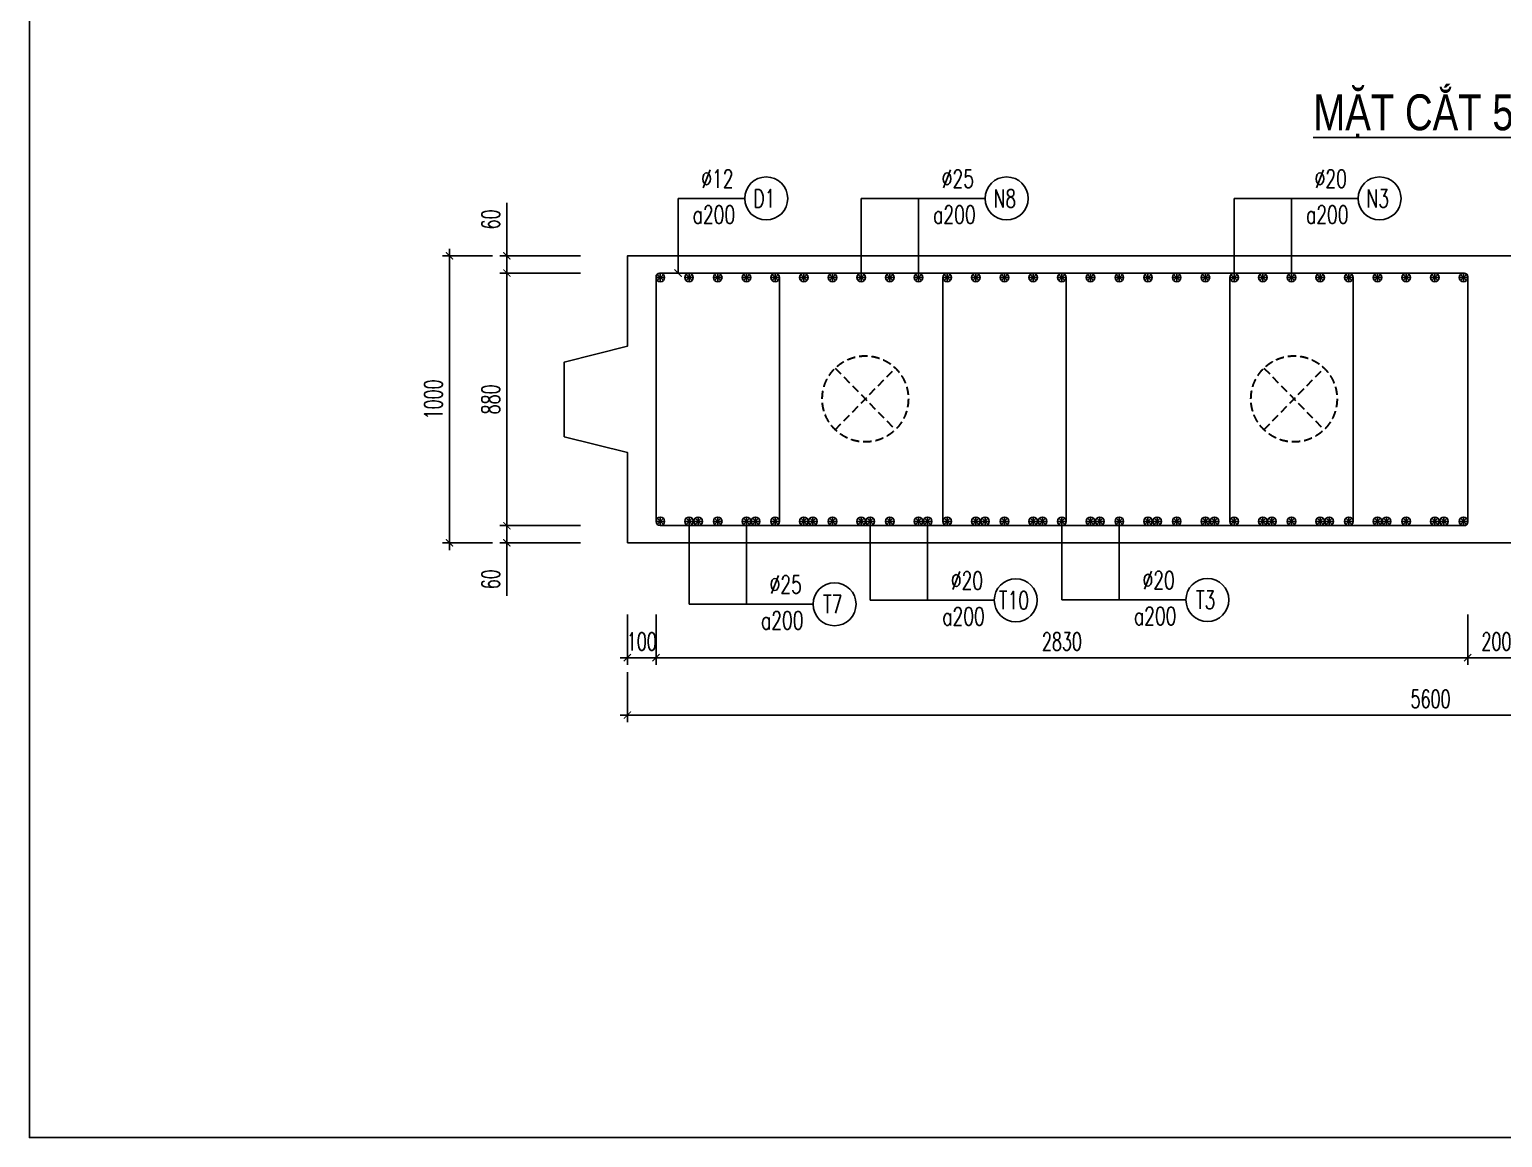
# Model space of a CAD drawing. Header units: millimetres. Extents: x -143483 to 1166745, y -1448440 to -1202244.
# Drawn here: x 167047 to 187587, y -1443081 to -1427637 of the extents above; entities that cross this region are included whole.
import ezdxf
from ezdxf.enums import TextEntityAlignment as Align

# ---------------------------------------------------------------- set-up
doc = ezdxf.new("R2010")
doc.units = ezdxf.units.MM
doc.header["$LTSCALE"] = 30
doc.header["$PDMODE"] = 3
doc.linetypes.add('DASHED', pattern=[19.05, 12.7, -6.35])
doc.layers.get('0').update_dxf_attribs({"lineweight": 9})
doc.layers.get('Defpoints').update_dxf_attribs({"lineweight": 9})
for name, color, linetype in [('ccu11-Cotthep', 9, 'Continuous'), ('ccu11-Dim', 8, 'Continuous'), ('ccu11-Text', 31, 'Continuous'), ('ccu11-Thay', 7, 'Continuous'), ('ccu11-Thep', 4, 'Continuous'), ('ccu11-Thep doc', 4, 'Continuous'), ('ccu11-Thepdai', 6, 'Continuous')]:
    doc.layers.add(name, color=color, linetype=linetype)
doc.layers.add('ccu11-Khuat', color=9, linetype='DASHED', lineweight=30)
doc.layers.add('Vicom_thep doc', color=1, linetype='Continuous', lineweight=35)
doc.styles.add('ccu11-dim', font='vnsimli.shx', dxfattribs={"width": 0.65, "bigfont": 'bigfont.shx'})
doc.styles.add('ccu11-VnAvH-B', font='VHAVANB.TTF')
doc.styles.add('ccu11-vnsimple', font='vnsimple.shx', dxfattribs={"bigfont": 'bigfont.shx'})
doc.styles.add('ccu11_simli', font='vnsimli.shx', dxfattribs={"width": 0.8})
doc.dimstyles.new('ccu11-100', dxfattribs={"dimscale": 100, "dimtxt": 2.5, "dimasz": 1, "dimexe": 1, "dimexo": 2, "dimgap": 1, "dimtad": 1, "dimdec": 0, "dimdsep": 46, "dimtxsty": 'ccu11-dim', "dimblk": 'ARCHTICK', "dimcen": -1, "dimdle": 1, "dimclrd": 256, "dimclre": 256, "dimclrt": 3, "dimadec": 0, "dimazin": 2, "dimtfac": 0.1, "dimtdec": 0, "dimtmove": 0, "dimatfit": 1, "dimldrblk": 'ARCHTICK', "dimfxl": 0, "dimtvp": 0.833333, "dimtolj": 1, "dimtzin": 12, "dimarcsym": 0})
doc.dimstyles.new('ccu11-100x4', dxfattribs={"dimscale": 100, "dimtxt": 2.5, "dimasz": 1, "dimexe": 1, "dimexo": 2, "dimgap": 1, "dimtad": 1, "dimdec": 0, "dimlfac": 0.25, "dimdsep": 46, "dimtxsty": 'ccu11-dim', "dimblk": 'ARCHTICK', "dimcen": -1, "dimdle": 1, "dimclrd": 256, "dimclre": 256, "dimclrt": 3, "dimadec": 0, "dimazin": 2, "dimtfac": 0.1, "dimtdec": 0, "dimtmove": 0, "dimatfit": 1, "dimldrblk": 'ARCHTICK', "dimfxl": 0, "dimtvp": 0.833333, "dimtolj": 1, "dimtzin": 12, "dimarcsym": 0})

# ---------------------------------------------------------------- blocks, each defined once
blk = doc.blocks.new('MCT')
at = {"ltscale": 0.005}
for p, q in [((-0.49, 0), (0.49, 0)), ((0.35, -0.35), (-0.35, 0.35)), ((-0.35, -0.35), (0.35, 0.35)), ((0, -0.49), (0, 0.49))]:
    blk.add_line(p, q, dxfattribs=at)
blk.add_circle((0, 0), 0.492, dxfattribs=at)
blk = doc.blocks.new('*U3778')
at = {"layer": 'ccu11-Thep doc', "xscale": -121.9200000001001, "yscale": 121.9200000001001, "zscale": 121.92, "rotation": 270}
blk.add_blockref('MCT', (0, 0), dxfattribs=at)
blk = doc.blocks.new('*U3779')
at = {"layer": 'ccu11-Thep doc', "color": 0, "linetype": 'ByBlock', "lineweight": -2, "transparency": 16777216}
for p in [(0, 0), (800, 0), (1600, 0), (2400, 0), (3200, 0), (4000, 0), (4800, 0), (5600, 0), (6400, 0), (7200, 0), (8000, 0), (8800, 0), (9600, 0), (10400, 0), (11200, 0)]:
    blk.add_blockref('*U3778', p, dxfattribs=at)
blk = doc.blocks.new('*U3780')
at = {"layer": 'ccu11-Thep doc', "xscale": -121.9200000001001, "yscale": 121.9200000001001, "zscale": 121.92, "rotation": 270}
blk.add_blockref('MCT', (0, 0), dxfattribs=at)
blk = doc.blocks.new('*U3781')
at = {"layer": 'ccu11-Thep doc', "color": 0, "linetype": 'ByBlock', "lineweight": -2, "transparency": 16777216}
for p in [(0, 0), (800, 0), (1600, 0), (2400, 0), (3200, 0), (4000, 0), (4800, 0), (5600, 0), (6400, 0), (7200, 0), (8000, 0), (8800, 0), (9600, 0), (10400, 0), (11200, 0)]:
    blk.add_blockref('*U3780', p, dxfattribs=at)
blk = doc.blocks.new('_ARCHTICK')
at = {"color": 0, "linetype": 'ByBlock', "const_width": 0.15}
blk.add_lwpolyline([(-0.5, -0.5), (0.5, 0.5)], dxfattribs=at)
blk = doc.blocks.new('*D3886')
at = {"layer": 'ccu11-Dim', "linetype": 'ByBlock', "lineweight": -2, "ltscale": 30, "transparency": 16777216}
for p, q in [((173704, -1430793), (173704, -1430053)), ((174732, -1430793), (173604, -1430793)), ((173704, -1431033), (173704, -1430793)), ((174732, -1431033), (173604, -1431033)), ((173704, -1431033), (173704, -1431133))]:
    blk.add_line(p, q, dxfattribs=at)
at = {"layer": 'Defpoints', "color": 0, "linetype": 'ByBlock', "ltscale": 30, "transparency": 16777216}
for p in [(174932, -1430793), (173704, -1431033), (174932, -1431033)]:
    blk.add_point(p, dxfattribs=at)
at = {"layer": 'ccu11-Dim', "linetype": 'ByBlock', "lineweight": -2, "ltscale": 30, "transparency": 16777216, "xscale": 100, "yscale": 100, "zscale": 100}
for p, rotation in [((173704, -1430793), 270), ((173704, -1431033), 90)]:
    blk.add_blockref('_ARCHTICK', p, dxfattribs=dict(at, rotation=rotation))
at = {"layer": 'ccu11-Dim', "color": 3, "linetype": 'ByBlock', "ltscale": 30, "transparency": 16777216, "insert": (173479, -1430285), "char_height": 250, "attachment_point": 5, "rotation": 90, "style": 'ccu11-dim'}
blk.add_mtext('\\A1;60', dxfattribs=at)
blk = doc.blocks.new('*D3887')
at = {"layer": 'ccu11-Dim', "linetype": 'ByBlock', "lineweight": -2, "ltscale": 30, "transparency": 16777216}
for p, q in [((174732, -1431033), (173604, -1431033)), ((173704, -1430933), (173704, -1434653)), ((174732, -1434553), (173604, -1434553))]:
    blk.add_line(p, q, dxfattribs=at)
at = {"layer": 'Defpoints', "color": 0, "linetype": 'ByBlock', "ltscale": 30, "transparency": 16777216}
for p in [(174932, -1431033), (173704, -1434553), (174932, -1434553)]:
    blk.add_point(p, dxfattribs=at)
at = {"layer": 'ccu11-Dim', "linetype": 'ByBlock', "lineweight": -2, "ltscale": 30, "transparency": 16777216, "xscale": 100, "yscale": 100, "zscale": 100}
for p, rotation in [((173704, -1431033), 90), ((173704, -1434553), 270)]:
    blk.add_blockref('_ARCHTICK', p, dxfattribs=dict(at, rotation=rotation))
at = {"layer": 'ccu11-Dim', "color": 3, "linetype": 'ByBlock', "ltscale": 30, "transparency": 16777216, "insert": (173479, -1432793), "char_height": 250, "attachment_point": 5, "rotation": 90, "style": 'ccu11-dim'}
blk.add_mtext('\\A1;880', dxfattribs=at)
blk = doc.blocks.new('*D3888')
at = {"layer": 'ccu11-Dim', "linetype": 'ByBlock', "lineweight": -2, "ltscale": 30, "transparency": 16777216}
for p, q in [((174732, -1434553), (173604, -1434553)), ((173704, -1434553), (173704, -1434453)), ((173704, -1434553), (173704, -1434793)), ((174732, -1434793), (173604, -1434793)), ((173704, -1434793), (173704, -1435532))]:
    blk.add_line(p, q, dxfattribs=at)
at = {"layer": 'Defpoints', "color": 0, "linetype": 'ByBlock', "ltscale": 30, "transparency": 16777216}
for p in [(173704, -1434553), (174932, -1434553), (174932, -1434793)]:
    blk.add_point(p, dxfattribs=at)
at = {"layer": 'ccu11-Dim', "linetype": 'ByBlock', "lineweight": -2, "ltscale": 30, "transparency": 16777216, "xscale": 100, "yscale": 100, "zscale": 100}
for p, rotation in [((173704, -1434553), 270), ((173704, -1434793), 90)]:
    blk.add_blockref('_ARCHTICK', p, dxfattribs=dict(at, rotation=rotation))
at = {"layer": 'ccu11-Dim', "color": 3, "linetype": 'ByBlock', "ltscale": 30, "transparency": 16777216, "insert": (173479, -1435301), "char_height": 250, "attachment_point": 5, "rotation": 90, "style": 'ccu11-dim'}
blk.add_mtext('\\A1;60', dxfattribs=at)
blk = doc.blocks.new('*D3889')
at = {"layer": 'ccu11-Dim', "linetype": 'ByBlock', "lineweight": -2, "ltscale": 30, "transparency": 16777216}
for p, q in [((173504, -1430793), (172804, -1430793)), ((172904, -1430693), (172904, -1434893)), ((173504, -1434793), (172804, -1434793))]:
    blk.add_line(p, q, dxfattribs=at)
at = {"layer": 'Defpoints', "color": 0, "linetype": 'ByBlock', "ltscale": 30, "transparency": 16777216}
for p in [(173704, -1430793), (172904, -1434793), (173704, -1434793)]:
    blk.add_point(p, dxfattribs=at)
at = {"layer": 'ccu11-Dim', "linetype": 'ByBlock', "lineweight": -2, "ltscale": 30, "transparency": 16777216, "xscale": 100, "yscale": 100, "zscale": 100}
for p, rotation in [((172904, -1430793), 90), ((172904, -1434793), 270)]:
    blk.add_blockref('_ARCHTICK', p, dxfattribs=dict(at, rotation=rotation))
at = {"layer": 'ccu11-Dim', "color": 3, "linetype": 'ByBlock', "ltscale": 30, "transparency": 16777216, "insert": (172679, -1432793), "char_height": 250, "attachment_point": 5, "rotation": 90, "style": 'ccu11-dim'}
blk.add_mtext('\\A1;1000', dxfattribs=at)
blk = doc.blocks.new('*D3891')
at = {"layer": 'ccu11-Dim', "linetype": 'ByBlock', "lineweight": -2, "ltscale": 30, "transparency": 16777216}
for p, q in [((175384, -1436593), (175384, -1437293)), ((197784, -1436593), (197784, -1437293)), ((175284, -1437193), (197884, -1437193))]:
    blk.add_line(p, q, dxfattribs=at)
at = {"layer": 'Defpoints', "color": 0, "linetype": 'ByBlock', "ltscale": 30, "transparency": 16777216}
for p in [(175384, -1436393), (197784, -1436393), (197784, -1437193)]:
    blk.add_point(p, dxfattribs=at)
at = {"layer": 'ccu11-Dim', "linetype": 'ByBlock', "lineweight": -2, "ltscale": 30, "transparency": 16777216, "xscale": 100, "yscale": 100, "zscale": 100, "rotation": 180}
blk.add_blockref('_ARCHTICK', (175384, -1437193), dxfattribs=at)
at = {"layer": 'ccu11-Dim', "linetype": 'ByBlock', "lineweight": -2, "ltscale": 30, "transparency": 16777216, "xscale": 100, "yscale": 100, "zscale": 100}
blk.add_blockref('_ARCHTICK', (197784, -1437193), dxfattribs=at)
at = {"layer": 'ccu11-Dim', "color": 3, "linetype": 'ByBlock', "ltscale": 30, "transparency": 16777216, "insert": (186584, -1436968), "char_height": 250, "attachment_point": 5, "style": 'ccu11-dim'}
blk.add_mtext('\\A1;5600', dxfattribs=at)
blk = doc.blocks.new('*D3893')
at = {"layer": 'ccu11-Dim', "linetype": 'ByBlock', "lineweight": -2, "ltscale": 30, "transparency": 16777216}
for p, q in [((187102, -1435793), (187102, -1436493)), ((187902, -1435793), (187902, -1436493)), ((187002, -1436393), (188002, -1436393))]:
    blk.add_line(p, q, dxfattribs=at)
at = {"layer": 'Defpoints', "color": 0, "linetype": 'ByBlock', "ltscale": 30, "transparency": 16777216}
for p in [(187102, -1435593), (187902, -1435593), (187902, -1436393)]:
    blk.add_point(p, dxfattribs=at)
at = {"layer": 'ccu11-Dim', "linetype": 'ByBlock', "lineweight": -2, "ltscale": 30, "transparency": 16777216, "xscale": 100, "yscale": 100, "zscale": 100, "rotation": 180}
blk.add_blockref('_ARCHTICK', (187102, -1436393), dxfattribs=at)
at = {"layer": 'ccu11-Dim', "linetype": 'ByBlock', "lineweight": -2, "ltscale": 30, "transparency": 16777216, "xscale": 100, "yscale": 100, "zscale": 100}
blk.add_blockref('_ARCHTICK', (187902, -1436393), dxfattribs=at)
at = {"layer": 'ccu11-Dim', "color": 3, "linetype": 'ByBlock', "ltscale": 30, "transparency": 16777216, "insert": (187502, -1436168), "char_height": 250, "attachment_point": 5, "style": 'ccu11-dim'}
blk.add_mtext('\\A1;200', dxfattribs=at)
blk = doc.blocks.new('*D3895')
at = {"layer": 'ccu11-Dim', "linetype": 'ByBlock', "lineweight": -2, "ltscale": 30, "transparency": 16777216}
for p, q in [((175784, -1435793), (175784, -1436493)), ((187102, -1435793), (187102, -1436493)), ((175684, -1436393), (187202, -1436393))]:
    blk.add_line(p, q, dxfattribs=at)
at = {"layer": 'Defpoints', "color": 0, "linetype": 'ByBlock', "ltscale": 30, "transparency": 16777216}
for p in [(175784, -1435593), (187102, -1435593), (187102, -1436393)]:
    blk.add_point(p, dxfattribs=at)
at = {"layer": 'ccu11-Dim', "linetype": 'ByBlock', "lineweight": -2, "ltscale": 30, "transparency": 16777216, "xscale": 100, "yscale": 100, "zscale": 100, "rotation": 180}
blk.add_blockref('_ARCHTICK', (175784, -1436393), dxfattribs=at)
at = {"layer": 'ccu11-Dim', "linetype": 'ByBlock', "lineweight": -2, "ltscale": 30, "transparency": 16777216, "xscale": 100, "yscale": 100, "zscale": 100}
blk.add_blockref('_ARCHTICK', (187102, -1436393), dxfattribs=at)
at = {"layer": 'ccu11-Dim', "color": 3, "linetype": 'ByBlock', "ltscale": 30, "transparency": 16777216, "insert": (181443, -1436168), "char_height": 250, "attachment_point": 5, "style": 'ccu11-dim'}
blk.add_mtext('\\A1;2830', dxfattribs=at)
blk = doc.blocks.new('*D3896')
at = {"layer": 'ccu11-Dim', "linetype": 'ByBlock', "lineweight": -2, "ltscale": 30, "transparency": 16777216}
for p, q in [((175384, -1435793), (175384, -1436493)), ((175784, -1435793), (175784, -1436493)), ((175384, -1436393), (175284, -1436393)), ((175784, -1436393), (175384, -1436393)), ((175784, -1436393), (175884, -1436393))]:
    blk.add_line(p, q, dxfattribs=at)
at = {"layer": 'Defpoints', "color": 0, "linetype": 'ByBlock', "ltscale": 30, "transparency": 16777216}
for p in [(175384, -1435593), (175784, -1435593), (175384, -1436393)]:
    blk.add_point(p, dxfattribs=at)
at = {"layer": 'ccu11-Dim', "linetype": 'ByBlock', "lineweight": -2, "ltscale": 30, "transparency": 16777216, "xscale": 100, "yscale": 100, "zscale": 100}
blk.add_blockref('_ARCHTICK', (175384, -1436393), dxfattribs=at)
at = {"layer": 'ccu11-Dim', "linetype": 'ByBlock', "lineweight": -2, "ltscale": 30, "transparency": 16777216, "xscale": 100, "yscale": 100, "zscale": 100, "rotation": 180}
blk.add_blockref('_ARCHTICK', (175784, -1436393), dxfattribs=at)
at = {"layer": 'ccu11-Dim', "color": 3, "linetype": 'ByBlock', "ltscale": 30, "transparency": 16777216, "insert": (175584, -1436168), "char_height": 250, "attachment_point": 5, "style": 'ccu11-dim'}
blk.add_mtext('\\A1;100', dxfattribs=at)
blk = doc.blocks.new('SHD')
at = {"layer": 'ccu11-Cotthep'}
blk.add_circle((300, 0), 300, dxfattribs=at)
at = {"layer": 'ccu11-Cotthep', "color": 31, "style": 'ccu11_simli', "width": 0.8}
blk.add_attdef('DK', text='', height=250, dxfattribs=at).set_placement((-101, 65), align=Align.BOTTOM_RIGHT)
blk.add_attdef('KH', text='', height=250, dxfattribs=at).set_placement((300, 0), align=Align.MIDDLE)
blk.add_attdef('KC', text='', height=250, dxfattribs=at).set_placement((-101, -142), align=Align.TOP_RIGHT)
blk = doc.blocks.new('ccu11_block_thep')
at = {"layer": 'ccu11-Thep', "color": 3}
for p, q in [((-0.4, 0), (0.4, 0)), ((-0.28, 0.28), (0.28, -0.28)), ((0.28, 0.28), (-0.28, -0.28)), ((0, 0.4), (0, -0.4))]:
    blk.add_line(p, q, dxfattribs=at)
at = {"layer": 'ccu11-Thep', "color": 1, "const_width": 0.0667}
blk.add_lwpolyline([(-0.4, 0, 1), (0.4, 0, 1), (-0.4, 0, 1)], format="xyb", dxfattribs=at)
at = {"layer": 'ccu11-Thep', "color": 1}
blk.add_circle((0, 0), 0.4, dxfattribs=at)
blk = doc.blocks.new('*U3786')
at = {"layer": 'Vicom_thep doc', "xscale": -150, "yscale": 150, "zscale": 150, "rotation": 180}
blk.add_blockref('ccu11_block_thep', (0, 0), dxfattribs=at)
blk = doc.blocks.new('*U3787')
at = {"layer": 'ccu11-Thep doc', "color": 0, "linetype": 'ByBlock', "lineweight": -2, "transparency": 16777216}
for p in [(0, 0), (800, 0), (1600, 0), (2400, 0), (3200, 0), (4000, 0), (4800, 0), (5600, 0), (6400, 0), (7200, 0), (8000, 0), (8800, 0), (9600, 0), (10400, 0)]:
    blk.add_blockref('*U3786', p, dxfattribs=at)
blk = doc.blocks.new('*U3790')
at = {"layer": 'Vicom_thep doc', "xscale": -150, "yscale": 150, "zscale": 150, "rotation": 180}
blk.add_blockref('ccu11_block_thep', (0, 0), dxfattribs=at)
blk = doc.blocks.new('*U3791')
at = {"layer": 'ccu11-Thep doc', "color": 0, "linetype": 'ByBlock', "lineweight": -2, "transparency": 16777216}
for p in [(0, 0), (800, 0), (1600, 0), (2400, 0), (3200, 0), (4000, 0), (4800, 0), (5600, 0), (6400, 0), (7200, 0), (8000, 0), (8800, 0), (9600, 0), (10400, 0)]:
    blk.add_blockref('*U3790', p, dxfattribs=at)
blk = doc.blocks.new('*U3959')
at = {"layer": 'Vicom_thep doc', "xscale": -150, "yscale": 150, "zscale": 150, "rotation": 180}
blk.add_blockref('ccu11_block_thep', (0, 0), dxfattribs=at)
blk = doc.blocks.new('*U3960')
at = {"layer": 'ccu11-Thep doc', "color": 0, "linetype": 'ByBlock', "lineweight": -2, "transparency": 16777216}
for p in [(0, 0), (800, 0), (1600, 0), (2400, 0), (3200, 0), (4000, 0), (4800, 0), (5600, 0), (6400, 0), (7200, 0), (8000, 0), (8800, 0), (9600, 0), (10400, 0)]:
    blk.add_blockref('*U3959', p, dxfattribs=at)

msp = doc.modelspace()

# ---------------------------------------------------------------- linework, layer by layer
at = {"layer": 'ccu11-Khuat', "ltscale": 0.3}
for p, q in [((178282.66, -1432357.03), (179120.89, -1433215.73)), ((178282.66, -1433215.73), (179120.89, -1432357.03)), ((184260.56, -1432357.03), (185098.79, -1433215.73)), ((184260.56, -1433215.73), (185098.79, -1432357.03))]:
    msp.add_line(p, q, dxfattribs=at)
for centre in [(178701.77, -1432786.38), (184679.68, -1432786.38)]:
    msp.add_circle(centre, 600, dxfattribs=at)
at = {"layer": 'ccu11-Thay'}
for points in [[(167046.73, -1383610.64), (251146.73, -1383610.64), (251146.73, -1443081.35), (167046.73, -1443081.35)], [(175383.56, -1434792.74), (197783.56, -1434792.74), (197783.56, -1433532.74), (196903.8, -1433312.74), (196903.8, -1432272.74), (197783.56, -1432052.74), (197783.56, -1430792.74), (175383.56, -1430792.74), (175383.56, -1432052.74), (174503.8, -1432272.74), (174503.8, -1433312.74), (175383.56, -1433532.74)]]:
    msp.add_lwpolyline(points, close=True, dxfattribs=at)
at = {"layer": 'ccu11-Thepdai'}
for points in [[(176263.56, -1431032.74), (175843.56, -1431032.74, 0.41421356), (175783.56, -1431092.74), (175783.56, -1434492.74, 0.41421356), (175843.56, -1434552.74), (176263.56, -1434552.74)], [(187053.56, -1434552.74), (175843.56, -1434552.74, -0.41421356), (175783.56, -1434492.74), (175783.56, -1431082.74, -0.41421356), (175833.56, -1431032.74), (187053.56, -1431032.74, -0.41421356), (187103.56, -1431082.74), (187103.56, -1434502.74, -0.41421356), (187053.56, -1434552.74)], [(177023.56, -1431032.74), (177443.56, -1431032.74, -0.41421356), (177503.56, -1431092.74), (177503.56, -1434492.74, -0.41421356), (177443.56, -1434552.74), (177023.56, -1434552.74)], [(180263.56, -1431032.74), (179843.56, -1431032.74, 0.41421356), (179783.56, -1431092.74), (179783.56, -1434492.74, 0.41421356), (179843.56, -1434552.74), (180263.56, -1434552.74)], [(181023.56, -1431032.74), (181443.56, -1431032.74, -0.41421356), (181503.56, -1431092.74), (181503.56, -1434492.74, -0.41421356), (181443.56, -1434552.74), (181023.56, -1434552.74)], [(184263.56, -1431032.74), (183843.56, -1431032.74, 0.41421356), (183783.56, -1431092.74), (183783.56, -1434492.74, 0.41421356), (183843.56, -1434552.74), (184263.56, -1434552.74)], [(185023.56, -1431032.74), (185443.56, -1431032.74, -0.41421356), (185503.56, -1431092.74), (185503.56, -1434492.74, -0.41421356), (185443.56, -1434552.74), (185023.56, -1434552.74)]]:
    msp.add_lwpolyline(points, format="xyb", dxfattribs=at)

# ---------------------------------------------------------------- block references
at = {"layer": 'ccu11-Cotthep'}
ref = msp.add_blockref('SHD', (177019.75, -1429992.39), dxfattribs=at)
ref.add_attrib('KH', 'D1', dxfattribs={"color": 31, "height": 250, "style": 'ccu11-vnsimple', "width": 0.7}).set_placement((177294.75, -1429992.39), align=Align.MIDDLE_CENTER)
ref.add_attrib('KC', 'a200', dxfattribs={"color": 31, "height": 250, "style": 'ccu11-vnsimple', "width": 0.7}).set_placement((176591.17, -1430092.39), align=Align.TOP_CENTER)
ref.add_attrib('DK', '`12', dxfattribs={"color": 31, "height": 250, "style": 'ccu11-vnsimple', "width": 0.7}).set_placement((176638.97, -1429917.39), align=Align.BOTTOM_CENTER)
ref = msp.add_blockref('SHD', (180372.56, -1429992.39), dxfattribs=at)
ref.add_attrib('KH', 'N8', dxfattribs={"color": 31, "height": 250, "style": 'ccu11-vnsimple', "width": 0.7}).set_placement((180647.56, -1429992.39), align=Align.MIDDLE_CENTER)
ref.add_attrib('KC', 'a200', dxfattribs={"color": 31, "height": 250, "style": 'ccu11-vnsimple', "width": 0.7}).set_placement((179943.98, -1430092.39), align=Align.TOP_CENTER)
ref.add_attrib('DK', '`25', dxfattribs={"color": 31, "height": 250, "style": 'ccu11-vnsimple', "width": 0.7}).set_placement((179991.78, -1429917.39), align=Align.BOTTOM_CENTER)
ref = msp.add_blockref('SHD', (185572.56, -1429992.39), dxfattribs=at)
ref.add_attrib('KH', 'N3', dxfattribs={"color": 31, "height": 250, "style": 'ccu11-vnsimple', "width": 0.7}).set_placement((185847.56, -1429992.39), align=Align.MIDDLE_CENTER)
ref.add_attrib('KC', 'a200', dxfattribs={"color": 31, "height": 250, "style": 'ccu11-vnsimple', "width": 0.7}).set_placement((185143.98, -1430092.39), align=Align.TOP_CENTER)
ref.add_attrib('DK', '`20', dxfattribs={"color": 31, "height": 250, "style": 'ccu11-vnsimple', "width": 0.7}).set_placement((185191.78, -1429917.39), align=Align.BOTTOM_CENTER)
ref = msp.add_blockref('SHD', (177972.56, -1435648.1), dxfattribs=at)
ref.add_attrib('KH', 'T7', dxfattribs={"color": 31, "height": 250, "style": 'ccu11-vnsimple', "width": 0.7}).set_placement((178247.56, -1435648.1), align=Align.MIDDLE_CENTER)
ref.add_attrib('KC', 'a200', dxfattribs={"color": 31, "height": 250, "style": 'ccu11-vnsimple', "width": 0.7}).set_placement((177543.98, -1435748.1), align=Align.TOP_CENTER)
ref.add_attrib('DK', '`25', dxfattribs={"color": 31, "height": 250, "style": 'ccu11-vnsimple', "width": 0.7}).set_placement((177591.78, -1435573.1), align=Align.BOTTOM_CENTER)
ref = msp.add_blockref('SHD', (180499.91, -1435593.1), dxfattribs=at)
ref.add_attrib('KH', 'T10', dxfattribs={"color": 31, "height": 250, "style": 'ccu11-vnsimple', "width": 0.7}).set_placement((180774.91, -1435593.1), align=Align.MIDDLE_CENTER)
ref.add_attrib('KC', 'a200', dxfattribs={"color": 31, "height": 250, "style": 'ccu11-vnsimple', "width": 0.7}).set_placement((180071.33, -1435693.1), align=Align.TOP_CENTER)
ref.add_attrib('DK', '`20', dxfattribs={"color": 31, "height": 250, "style": 'ccu11-vnsimple', "width": 0.7}).set_placement((180119.13, -1435518.1), align=Align.BOTTOM_CENTER)
ref = msp.add_blockref('SHD', (183172.56, -1435588.1), dxfattribs=at)
ref.add_attrib('KH', 'T3', dxfattribs={"color": 31, "height": 250, "style": 'ccu11-vnsimple', "width": 0.7}).set_placement((183447.56, -1435588.1), align=Align.MIDDLE_CENTER)
ref.add_attrib('KC', 'a200', dxfattribs={"color": 31, "height": 250, "style": 'ccu11-vnsimple', "width": 0.7}).set_placement((182743.98, -1435688.1), align=Align.TOP_CENTER)
ref.add_attrib('DK', '`20', dxfattribs={"color": 31, "height": 250, "style": 'ccu11-vnsimple', "width": 0.7}).set_placement((182791.78, -1435513.1), align=Align.BOTTOM_CENTER)
at = {"layer": 'ccu11-Thep doc'}
for name, p in [('*U3779', (175843.56, -1431092.74)), ('*U3791', (176243.56, -1431092.74)), ('*U3787', (176243.56, -1434492.74)), ('*U3960', (176370.91, -1434492.74))]:
    msp.add_blockref(name, p, dxfattribs=at)
at = {"layer": 'ccu11-Thep doc', "xscale": -1, "rotation": 180}
msp.add_blockref('*U3781', (175843.56, -1434492.74), dxfattribs=at)

# ---------------------------------------------------------------- texts
at = {"layer": 'ccu11-Text', "color": 5, "style": 'ccu11-VnAvH-B', "width": 0.8}
msp.add_text('%%UmÆt c¾t 5-5', height=500, dxfattribs=at).set_placement((186583.56, -1429041.47), align=Align.CENTER)

# ---------------------------------------------------------------- dimensions: what is measured, and where the dimension line sits
at = {"layer": 'ccu11-Dim', "linetype": 'ByBlock', "ltscale": 30}
for base, p1, p2, angle, picture, middle in [((173703.8, -1431032.74), (174932.19, -1430792.74), (174932.19, -1431032.74), 90, '*D3886', (173703.8, -1430284.76)), ((173703.8, -1434552.74), (174932.19, -1434792.74), (174932.19, -1434552.74), 270, '*D3888', (173703.8, -1435300.73))]:
    dim = msp.add_linear_dim(base=base, p1=p1, p2=p2, angle=angle, dimstyle='ccu11-100x4', dxfattribs=at)
    dim.commit()
    dim.dimension.update_dxf_attribs({"geometry": picture, "text_midpoint": middle, "dimtype": 160})
dim = msp.add_linear_dim(base=(172903.8, -1434792.74), p1=(173703.8, -1430792.74), p2=(173703.8, -1434792.74), angle=90, dimstyle='ccu11-100x4', dxfattribs=at)
dim.commit()
dim.dimension.update_dxf_attribs({"geometry": '*D3889', "text_midpoint": (172678.8, -1432792.74)})
dim = msp.add_linear_dim(base=(173703.8, -1434552.74), p1=(174932.19, -1431032.74), p2=(174932.19, -1434552.74), angle=90, dimstyle='ccu11-100x4', override={"dimtmove": 1}, dxfattribs=at)
dim.commit()
dim.dimension.update_dxf_attribs({"geometry": '*D3887', "text_midpoint": (173478.8, -1432792.74)})
dim = msp.add_linear_dim(base=(175383.56, -1436393.1), p1=(175783.56, -1435593.1), p2=(175383.56, -1435593.1), dimstyle='ccu11-100x4', override={"dimtix": 1}, dxfattribs=at)
dim.commit()
dim.dimension.update_dxf_attribs({"geometry": '*D3896', "text_midpoint": (175583.56, -1436168.1)})
for base, p1, p2, picture, middle in [((187102.06, -1436393.1), (175783.56, -1435593.1), (187102.06, -1435593.1), '*D3895', (181442.81, -1436168.1)), ((187902.06, -1436393.1), (187102.06, -1435593.1), (187902.06, -1435593.1), '*D3893', (187502.06, -1436168.1)), ((197783.56, -1437193.1), (175383.56, -1436393.1), (197783.56, -1436393.1), '*D3891', (186583.56, -1436968.1))]:
    dim = msp.add_linear_dim(base=base, p1=p1, p2=p2, dimstyle='ccu11-100x4', dxfattribs=at)
    dim.commit()
    dim.dimension.update_dxf_attribs({"geometry": picture, "text_midpoint": middle})

# ---------------------------------------------------------------- leaders
at = {"layer": 'ccu11-Cotthep', "linetype": 'ByBlock', "ltscale": 30}
msp.add_leader([(176090.75, -1431032.74), (176090.75, -1429992.39), (177019.75, -1429992.39)], dimstyle='ccu11-100x4', dxfattribs=at)
at = {"layer": 'ccu11-Cotthep'}
for points in [[(178643.56, -1431092.74), (178643.56, -1429992.39), (180372.56, -1429992.39)], [(179443.56, -1431092.74), (179443.56, -1429992.39), (180372.56, -1429992.39)], [(183843.56, -1431092.74), (183843.56, -1429992.39), (185572.56, -1429992.39)], [(184643.56, -1431092.74), (184643.56, -1429992.39), (185572.56, -1429992.39)], [(176243.56, -1434547.74), (176243.56, -1435648.1), (177972.56, -1435648.1)], [(177043.56, -1434547.74), (177043.56, -1435648.1), (177972.56, -1435648.1)], [(178770.91, -1434492.74), (178770.91, -1435593.1), (180499.91, -1435593.1)], [(179570.91, -1434492.74), (179570.91, -1435593.1), (180499.91, -1435593.1)], [(181443.56, -1434487.74), (181443.56, -1435588.1), (183172.56, -1435588.1)], [(182243.56, -1434487.74), (182243.56, -1435588.1), (183172.56, -1435588.1)]]:
    msp.add_leader(points, dimstyle='ccu11-100', override={"dimasz": 1.5, "dimgap": 1, "dimtad": 0, "dimldrblk": 'None', "dimfxl": 3, "dimfxlon": 1, "dimtfill": 1, "dimarcsym": 1}, dxfattribs=at)

doc.saveas('drawing.dxf')
